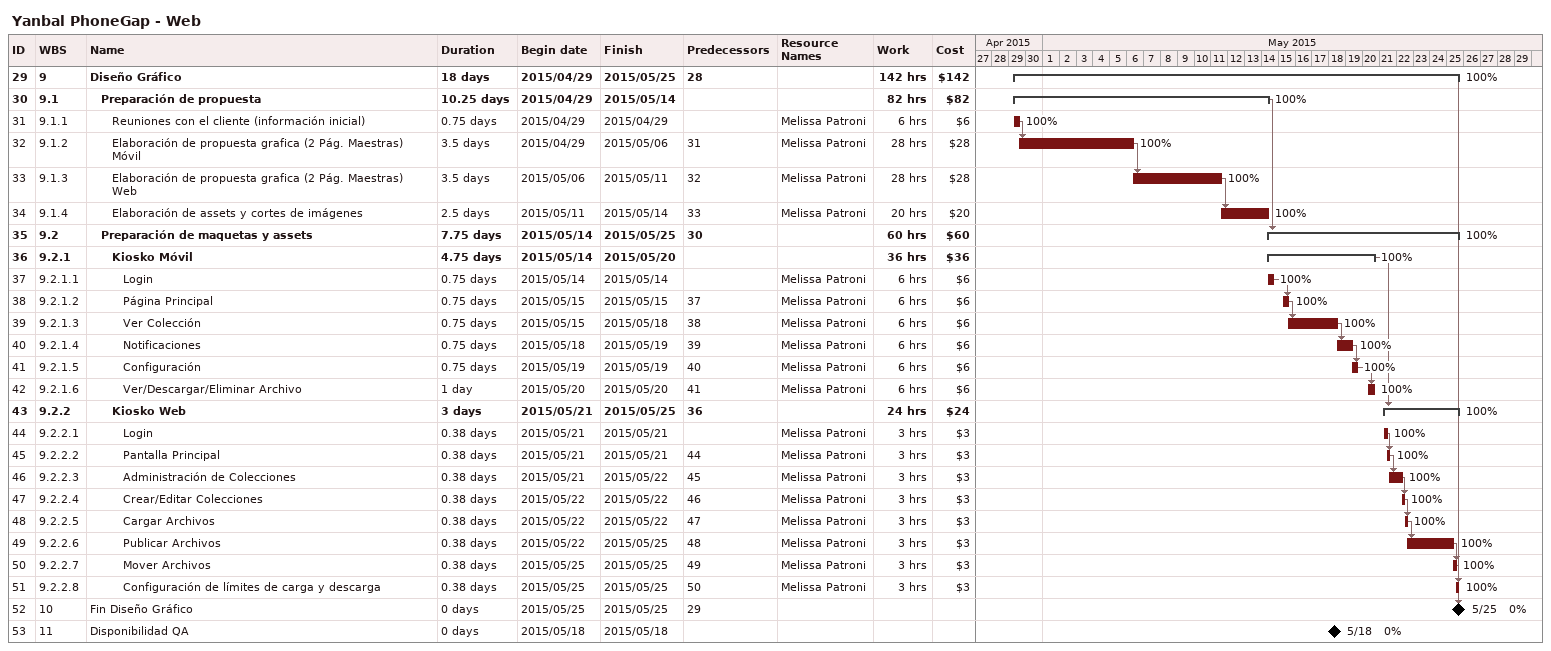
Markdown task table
Yanbal PhoneGap - Web

| ID | WBS | Task | Duration | Start | Finish | Predecessors | Resources | % complete | Work (h) | Cost ($) |
|---|---|---|---|---|---|---|---|---|---|---|
| 29 | 9 | **Diseño Gráfico** | 18d | 2015-04-29 | 2015-05-25 | 28 |  | 100 | 142 | 142 |
| 30 | 9.1 | **Preparación de propuesta** | 10.25d | 2015-04-29 | 2015-05-14 |  |  | 100 | 82 | 82 |
| 31 | 9.1.1 | Reuniones con el cliente (información inicial) | 0.75d | 2015-04-29 | 2015-04-29 |  | Melissa Patroni | 100 | 6 | 6 |
| 32 | 9.1.2 | Elaboración de propuesta grafica (2 Pág. Maestras) Móvil | 3.5d | 2015-04-29 | 2015-05-06 | 31 | Melissa Patroni | 100 | 28 | 28 |
| 33 | 9.1.3 | Elaboración de propuesta grafica (2 Pág. Maestras) Web | 3.5d | 2015-05-06 | 2015-05-11 | 32 | Melissa Patroni | 100 | 28 | 28 |
| 34 | 9.1.4 | Elaboración de assets y cortes de imágenes | 2.5d | 2015-05-11 | 2015-05-14 | 33 | Melissa Patroni | 100 | 20 | 20 |
| 35 | 9.2 | **Preparación de maquetas y assets** | 7.75d | 2015-05-14 | 2015-05-25 | 30 |  | 100 | 60 | 60 |
| 36 | 9.2.1 | **Kiosko Móvil** | 4.75d | 2015-05-14 | 2015-05-20 |  |  | 100 | 36 | 36 |
| 37 | 9.2.1.1 | Login | 0.75d | 2015-05-14 | 2015-05-14 |  | Melissa Patroni | 100 | 6 | 6 |
| 38 | 9.2.1.2 | Página Principal | 0.75d | 2015-05-15 | 2015-05-15 | 37 | Melissa Patroni | 100 | 6 | 6 |
| 39 | 9.2.1.3 | Ver Colección | 0.75d | 2015-05-15 | 2015-05-18 | 38 | Melissa Patroni | 100 | 6 | 6 |
| 40 | 9.2.1.4 | Notificaciones | 0.75d | 2015-05-18 | 2015-05-19 | 39 | Melissa Patroni | 100 | 6 | 6 |
| 41 | 9.2.1.5 | Configuración | 0.75d | 2015-05-19 | 2015-05-19 | 40 | Melissa Patroni | 100 | 6 | 6 |
| 42 | 9.2.1.6 | Ver/Descargar/Eliminar Archivo | 1d | 2015-05-20 | 2015-05-20 | 41 | Melissa Patroni | 100 | 6 | 6 |
| 43 | 9.2.2 | **Kiosko Web** | 3d | 2015-05-21 | 2015-05-25 | 36 |  | 100 | 24 | 24 |
| 44 | 9.2.2.1 | Login | 0.38d | 2015-05-21 | 2015-05-21 |  | Melissa Patroni | 100 | 3 | 3 |
| 45 | 9.2.2.2 | Pantalla Principal | 0.38d | 2015-05-21 | 2015-05-21 | 44 | Melissa Patroni | 100 | 3 | 3 |
| 46 | 9.2.2.3 | Administración de Colecciones | 0.38d | 2015-05-21 | 2015-05-22 | 45 | Melissa Patroni | 100 | 3 | 3 |
| 47 | 9.2.2.4 | Crear/Editar Colecciones | 0.38d | 2015-05-22 | 2015-05-22 | 46 | Melissa Patroni | 100 | 3 | 3 |
| 48 | 9.2.2.5 | Cargar Archivos | 0.38d | 2015-05-22 | 2015-05-22 | 47 | Melissa Patroni | 100 | 3 | 3 |
| 49 | 9.2.2.6 | Publicar Archivos | 0.38d | 2015-05-22 | 2015-05-25 | 48 | Melissa Patroni | 100 | 3 | 3 |
| 50 | 9.2.2.7 | Mover Archivos | 0.38d | 2015-05-25 | 2015-05-25 | 49 | Melissa Patroni | 100 | 3 | 3 |
| 51 | 9.2.2.8 | Configuración de límites de carga y descarga | 0.38d | 2015-05-25 | 2015-05-25 | 50 | Melissa Patroni | 100 | 3 | 3 |
| 52 | 10 | Fin Diseño Gráfico | 0d | 2015-05-25 | 2015-05-25 | 29 |  | 0 |  |  |
| 53 | 11 | Disponibilidad QA | 0d | 2015-05-18 | 2015-05-18 |  |  | 0 |  |  |
